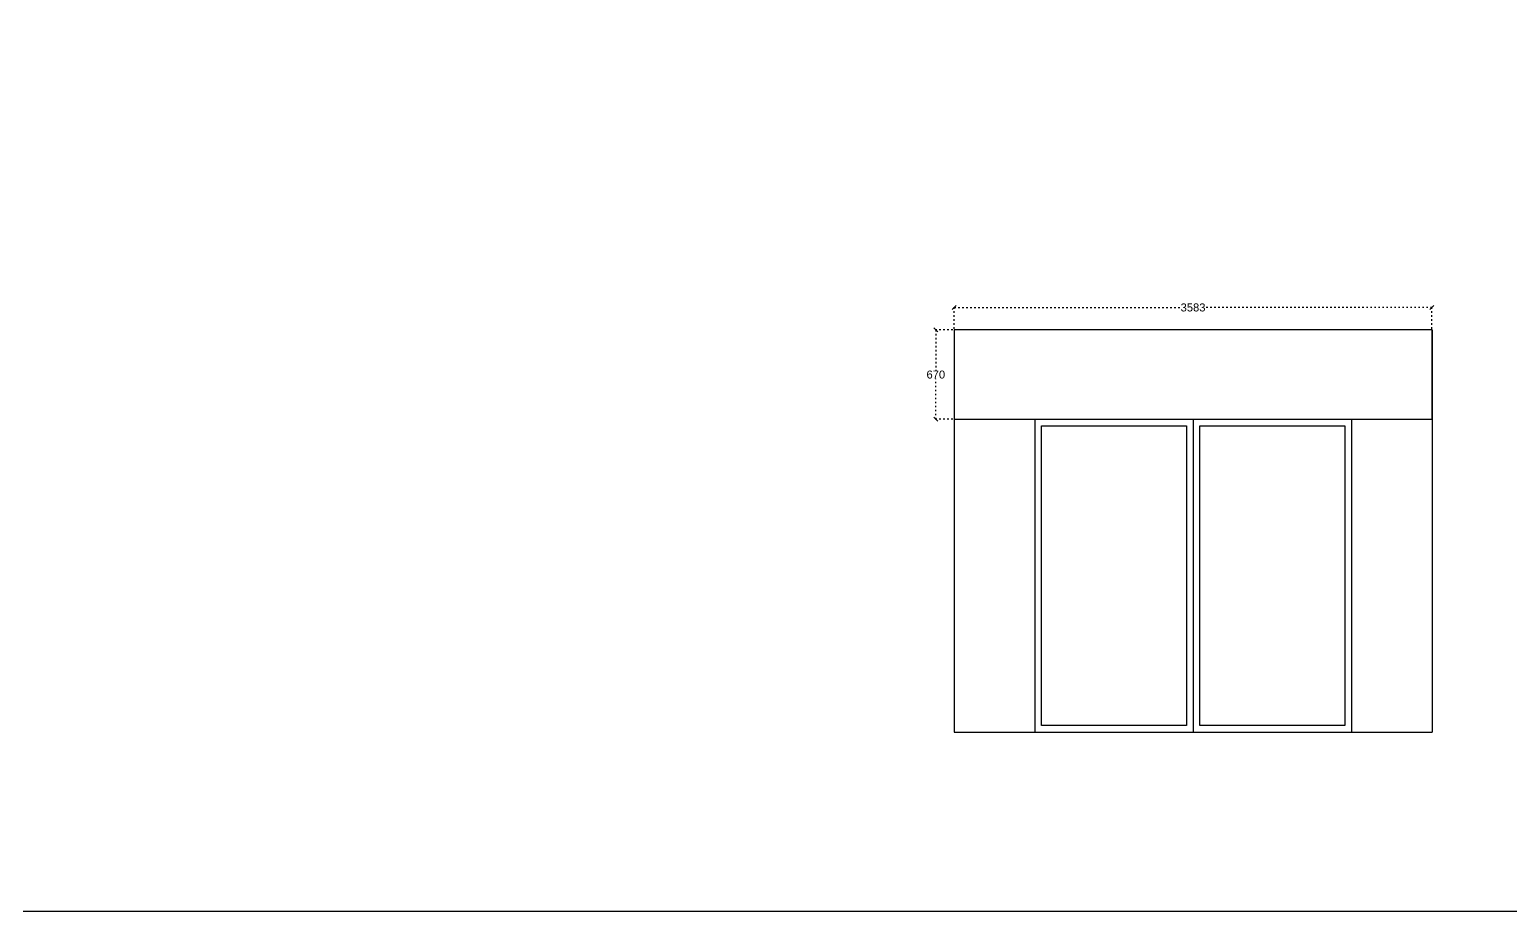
# Model space of a CAD drawing. Header units: millimetres. Extents: x 220712 to 1505573, y -354410 to 241923.
# Drawn here: x 229532 to 240632, y 74090 to 80699 of the extents above; entities that cross this region are included whole.
import ezdxf

# ---------------------------------------------------------------- set-up
doc = ezdxf.new("R2010")
doc.units = ezdxf.units.MM
doc.header["$MEASUREMENT"] = 0
doc.linetypes.add('ACAD_ISO03W100', pattern=[30, 12, -18])
doc.layers.add('Walls', color=253, linetype='Continuous')
doc.styles.get("Standard").update_dxf_attribs({"font": 'arial.ttf'})
doc.dimstyles.get("Standard").update_dxf_attribs({"dimtxt": 60, "dimasz": 30, "dimexe": 7.75, "dimexo": 8.13, "dimgap": 0.63, "dimtad": 0, "dimtih": 1, "dimtoh": 1, "dimdec": 0, "dimzin": 0, "dimtxsty": 'Standard', "dimblk": 'OBLIQUE', "dimcen": 2.25, "dimclrd": 1, "dimclre": 1, "dimclrt": 1, "dimadec": 0, "dimazin": 0, "dimtfac": 1, "dimtdec": 0, "dimtofl": 0, "dimtmove": 0, "dimatfit": 3, "dimfxl": 1, "dimtolj": 1, "dimtzin": 0, "dimlwd": 30, "dimarcsym": 0})

# ---------------------------------------------------------------- blocks, each defined once
blk = doc.blocks.new('_Oblique')
at = {"color": 0, "linetype": 'ByBlock', "lineweight": -2}
blk.add_line((-0.5, -0.5), (0.5, 0.5), dxfattribs=at)
blk = doc.blocks.new('*D1850')
at = {"layer": 'Defpoints', "color": 0, "linetype": 'ACAD_ISO03W100', "transparency": 16777216}
for p in [(236325, 78448), (236462, 78448), (236462, 77778)]:
    blk.add_point(p, dxfattribs=at)
at = {"layer": 'Walls', "color": 1, "linetype": 'ACAD_ISO03W100', "lineweight": -2, "transparency": 16777216}
for p, q in [((236453, 78448), (236317, 78448)), ((236453, 77778), (236317, 77778))]:
    blk.add_line(p, q, dxfattribs=at)
at = {"layer": 'Walls', "color": 1, "linetype": 'ACAD_ISO03W100', "lineweight": 30, "transparency": 16777216}
for p, q in [((236325, 78448), (236325, 78144)), ((236325, 77778), (236325, 78082))]:
    blk.add_line(p, q, dxfattribs=at)
at = {"layer": 'Walls', "color": 1, "linetype": 'ACAD_ISO03W100', "lineweight": 30, "transparency": 16777216, "xscale": 30, "yscale": 30, "zscale": 30}
for p, rotation in [((236325, 78448), 90), ((236325, 77778), 270)]:
    blk.add_blockref('_Oblique', p, dxfattribs=dict(at, rotation=rotation))
at = {"layer": 'Walls', "color": 1, "linetype": 'ACAD_ISO03W100', "transparency": 16777216, "insert": (236325, 78113), "char_height": 60, "attachment_point": 5}
blk.add_mtext('\\A1;670', dxfattribs=at)
blk = doc.blocks.new('*D1851')
at = {"layer": 'Defpoints', "color": 0, "linetype": 'ACAD_ISO03W100', "transparency": 16777216}
for p in [(240044, 78616), (236462, 78448), (240044, 78448)]:
    blk.add_point(p, dxfattribs=at)
at = {"layer": 'Walls', "color": 1, "linetype": 'ACAD_ISO03W100', "lineweight": -2, "transparency": 16777216}
for p, q in [((236462, 78456), (236462, 78624)), ((240044, 78456), (240044, 78624))]:
    blk.add_line(p, q, dxfattribs=at)
at = {"layer": 'Walls', "color": 1, "linetype": 'ACAD_ISO03W100', "lineweight": 30, "transparency": 16777216}
for p, q in [((236462, 78616), (238163, 78616)), ((240044, 78616), (238343, 78616))]:
    blk.add_line(p, q, dxfattribs=at)
at = {"layer": 'Walls', "color": 1, "linetype": 'ACAD_ISO03W100', "lineweight": 30, "transparency": 16777216, "xscale": 30, "yscale": 30, "zscale": 30, "rotation": 180}
blk.add_blockref('_Oblique', (236462, 78616), dxfattribs=at)
at = {"layer": 'Walls', "color": 1, "linetype": 'ACAD_ISO03W100', "lineweight": 30, "transparency": 16777216, "xscale": 30, "yscale": 30, "zscale": 30}
blk.add_blockref('_Oblique', (240044, 78616), dxfattribs=at)
at = {"layer": 'Walls', "color": 1, "linetype": 'ACAD_ISO03W100', "transparency": 16777216, "insert": (238253, 78616), "char_height": 60, "attachment_point": 5}
blk.add_mtext('\\A1;3583', dxfattribs=at)

msp = doc.modelspace()

# ---------------------------------------------------------------- linework, layer by layer
at = {"layer": 'Walls', "color": 159, "true_color": 0x22346e}
for p, q in [((236461.5, 78448), (236461.5, 77778)), ((240044.5, 78448), (236461.5, 78448)), ((240044.5, 77778), (240044.5, 78448)), ((236461.5, 77778), (240044.5, 77778)), ((236461.5, 75432), (240044.5, 75432))]:
    msp.add_line(p, q, dxfattribs=at)
at = {"layer": 'Walls', "color": 18, "true_color": 0x000000}
for p, q in [((236461.5, 78448), (236461.5, 75432)), ((240044.5, 78448), (240044.5, 75432))]:
    msp.add_line(p, q, dxfattribs=at)
at = {"layer": 'Walls', "color": 9, "true_color": 0xc7c8ca}
for p, q in [((237066, 77778), (237066, 75432)), ((238253, 77778), (238253, 75432)), ((239440, 77778), (239440, 75432))]:
    msp.add_line(p, q, dxfattribs=at)
at = {"layer": 'Walls', "color": 18, "true_color": 0x000000}
msp.add_lwpolyline([(220711.5, 98109), (264020, 98109), (264020, 74090), (220711.5, 74090)], close=True, dxfattribs=at)
at = {"layer": 'Walls', "color": 9, "true_color": 0xc7c8ca}
for points in [[(237116, 77728), (238203, 77728), (238203, 75482), (237116, 75482)], [(238303, 77728), (239390, 77728), (239390, 75482), (238303, 75482)]]:
    msp.add_lwpolyline(points, close=True, dxfattribs=at)

# ---------------------------------------------------------------- dimensions: what is measured, and where the dimension line sits
at = {"layer": 'Walls', "color": 9, "linetype": 'ACAD_ISO03W100', "true_color": 0xc7c8ca}
dim = msp.add_linear_dim(base=(240044.5, 78616.5), p1=(236461.5, 78448), p2=(240044.5, 78448), dimstyle='Standard', dxfattribs=at)
dim.commit()
dim.dimension.update_dxf_attribs({"geometry": '*D1851', "text_midpoint": (238253, 78616.5)})
dim = msp.add_linear_dim(base=(236324.5, 78448), p1=(236461.5, 77778), p2=(236461.5, 78448), angle=90, dimstyle='Standard', dxfattribs=at)
dim.commit()
dim.dimension.update_dxf_attribs({"geometry": '*D1850', "text_midpoint": (236324.5, 78113)})

doc.saveas('drawing.dxf')
